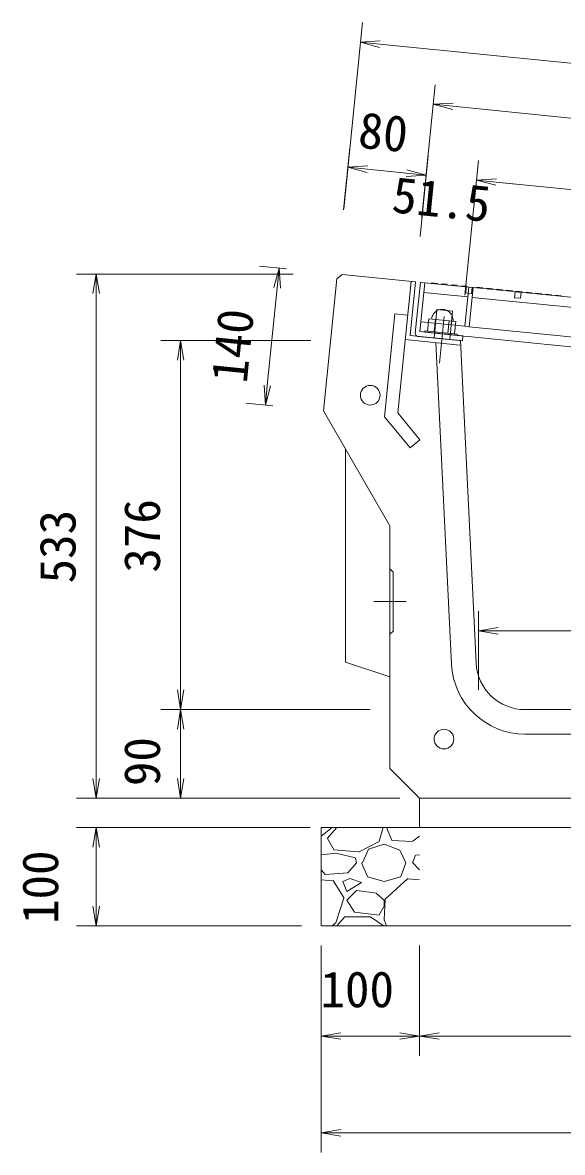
# Model space of a CAD drawing. Units: millimetres, scale not verified. Extents: x 0 to 84100, y 0 to 59400.
# Drawn here: x 58063 to 60809, y 46701 to 52451 of the extents above; entities that cross this region are included whole.
import ezdxf
from ezdxf.enums import TextEntityAlignment as Align

# ---------------------------------------------------------------- set-up
doc = ezdxf.new("R2010")
doc.units = ezdxf.units.MM
doc.header["$LTSCALE"] = 100
for name, color, linetype, lineweight in [('D-STR-DIM（寸法）', 7, 'Continuous', 18), ('D-STR-STR1（構造物）', 7, 'Continuous', 18), ('D-STR-STRn（構造物）', 7, 'Continuous', 18), ('D-STR（構造物外形線）', 1, 'Continuous', 18)]:
    doc.layers.add(name, color=color, linetype=linetype, lineweight=lineweight)
doc.styles.add('ＭＳ ゴシック', font='')
doc.styles.get('ＭＳ ゴシック').set_extended_font_data('MS Gothic')

msp = doc.modelspace()

# ---------------------------------------------------------------- linework, layer by layer
at = {"layer": 'D-STR-DIM（寸法）'}
for p, q in [((59696.6, 51502.7), (59791.4, 52450.7)), ((59781.4, 52351.2), (59882.6, 52357.8)), ((59879.3, 52324.7), (59781.4, 52351.2)), ((59781.4, 52351.2), (59880.9, 52341.2)), ((59880.9, 52341.2), (62517.8, 52077.6)), ((60094.6, 51462.9), (60161.7, 52134.3)), ((60151.8, 52034.8), (60252.9, 52041.5)), ((60249.6, 52008.3), (60151.8, 52034.8)), ((60151.8, 52034.8), (60251.3, 52024.9)), ((60251.3, 52024.9), (62092.1, 51840.8)), ((59696.1, 51497.7), (59727.7, 51814.1)), ((60084.6, 51362.6), (60125.7, 51774.3)), ((60094.1, 51457.9), (60125.7, 51774.3)), ((60313.4, 51063.4), (60381.9, 51748.6)), ((60343.6, 51365.1), (60381.9, 51748.6)), ((59717.8, 51714.6), (59818.9, 51721.2)), ((59815.6, 51688), (59717.8, 51714.6)), ((59717.8, 51714.6), (59817.3, 51704.6)), ((59817.3, 51704.6), (60016.3, 51684.7)), ((60016.3, 51684.7), (59916.8, 51694.7)), ((60017.9, 51701.3), (60115.8, 51674.8)), ((60017.9, 51701.3), (60115.8, 51674.8)), ((60115.8, 51674.8), (60014.6, 51668.1)), ((60115.8, 51674.8), (60014.6, 51668.1)), ((60115.8, 51674.8), (60016.3, 51684.7)), ((60115.8, 51674.8), (60016.3, 51684.7)), ((60372, 51649.1), (60473.2, 51655.8)), ((60372, 51649.1), (60473.2, 51655.8)), ((60469.8, 51622.6), (60372, 51649.1)), ((60372, 51649.1), (60471.5, 51639.2)), ((60469.8, 51622.6), (60372, 51649.1)), ((60372, 51649.1), (60471.5, 51639.2)), ((60471.5, 51639.2), (60571, 51629.2)), ((60471.5, 51639.2), (61799.9, 51506.3)), ((59406, 51196.9), (59268.1, 51210.7)), ((59341.1, 51102.9), (59367.7, 51200.7)), ((59367.7, 51200.7), (59357.7, 51101.2)), ((59367.7, 51200.7), (59374.3, 51099.6)), ((59438.7, 51171.2), (58337.8, 51171.2)), ((58421.2, 51071.2), (58437.8, 51171.2)), ((58437.8, 51171.2), (58454.5, 51071.2)), ((58437.8, 51171.2), (58437.8, 51071.2)), ((58437.8, 48604.4), (58437.8, 51071.2)), ((59308, 50603.7), (59357.7, 51101.2)), ((59529.5, 50832.1), (58767.1, 50832.1)), ((58850.4, 50732.1), (58867.1, 50832.1)), ((58867.1, 50832.1), (58883.7, 50732.1)), ((58867.1, 50832.1), (58867.1, 50732.1)), ((58867.1, 49054.4), (58867.1, 50732.1)), ((59298, 50504.2), (59291.4, 50605.4)), ((59298, 50504.2), (59308, 50603.7)), ((59324.5, 50602.1), (59298, 50504.2)), ((59336.4, 50500.4), (59198.5, 50514.2)), ((60381.4, 49054.4), (60381.4, 49455.6)), ((60381.4, 49355.6), (60481.4, 49372.3)), ((60481.4, 49339), (60381.4, 49355.6)), ((60381.4, 49355.6), (60481.4, 49355.6)), ((60481.4, 49355.6), (61631.4, 49355.6)), ((58867.1, 48954.4), (58850.4, 49054.4)), ((58883.7, 49054.4), (58867.1, 48954.4)), ((58867.1, 48954.4), (58867.1, 49054.4)), ((59831.4, 48954.4), (58767.1, 48954.4)), ((59831.4, 48954.4), (58767.1, 48954.4)), ((58850.4, 48854.4), (58867.1, 48954.4)), ((58867.1, 48954.4), (58883.7, 48854.4)), ((58867.1, 48954.4), (58867.1, 48854.4)), ((58867.1, 48854.4), (58867.1, 48604.4)), ((58437.8, 48604.4), (58437.8, 48704.4)), ((58437.8, 48504.4), (58421.2, 48604.4)), ((58437.8, 48504.4), (58421.2, 48604.4)), ((58454.5, 48604.4), (58437.8, 48504.4)), ((58437.8, 48504.4), (58437.8, 48604.4)), ((58454.5, 48604.4), (58437.8, 48504.4)), ((58437.8, 48504.4), (58437.8, 48604.4)), ((58867.1, 48504.4), (58850.4, 48604.4)), ((58883.7, 48604.4), (58867.1, 48504.4)), ((58867.1, 48504.4), (58867.1, 48604.4)), ((59981.4, 48504.4), (58337.8, 48504.4)), ((59789.9, 48504.4), (58337.8, 48504.4)), ((59981.4, 48504.4), (58767.1, 48504.4)), ((59481.4, 48354.4), (58337.8, 48354.4)), ((59526.4, 48354.4), (58337.8, 48354.4)), ((58421.2, 48254.4), (58437.8, 48354.4)), ((58421.2, 48254.4), (58437.8, 48354.4)), ((58437.8, 48354.4), (58454.5, 48254.4)), ((58437.8, 48354.4), (58437.8, 48254.4)), ((58437.8, 48354.4), (58454.5, 48254.4)), ((58437.8, 48354.4), (58437.8, 48254.4)), ((58437.8, 48254.4), (58437.8, 48154.4)), ((58437.8, 48254.4), (58437.8, 47954.4)), ((58437.8, 47854.4), (58421.2, 47954.4)), ((58454.5, 47954.4), (58437.8, 47854.4)), ((58437.8, 47854.4), (58437.8, 47954.4)), ((59481.4, 47854.4), (58337.8, 47854.4)), ((59581.4, 47754.4), (59581.4, 46700.9)), ((59581.4, 47754.4), (59581.4, 47193.2)), ((60081.4, 47754.4), (60081.4, 47193.2)), ((60081.4, 47754.4), (60081.4, 47193.2)), ((59581.4, 47293.2), (59681.4, 47309.9)), ((59681.4, 47276.6), (59581.4, 47293.2)), ((59581.4, 47293.2), (59681.4, 47293.2)), ((59981.4, 47293.2), (59681.4, 47293.2)), ((59981.4, 47309.9), (60081.4, 47293.2)), ((60081.4, 47293.2), (59981.4, 47276.6)), ((60081.4, 47293.2), (59981.4, 47293.2)), ((60081.4, 47293.2), (60181.4, 47309.9)), ((60181.4, 47276.6), (60081.4, 47293.2)), ((60081.4, 47293.2), (60181.4, 47293.2)), ((61931.4, 47293.2), (60181.4, 47293.2)), ((59581.4, 46800.9), (59681.4, 46817.5)), ((59681.4, 46784.2), (59581.4, 46800.9)), ((59581.4, 46800.9), (59681.4, 46800.9)), ((62431.4, 46800.9), (59681.4, 46800.9))]:
    msp.add_line(p, q, dxfattribs=at)
at = {"layer": 'D-STR-STR1（構造物）'}
for p, q in [((60086.3, 51128.9), (60060.4, 50870.2)), ((60083.8, 50877.9), (60108.6, 51126.6)), ((60108.6, 51126.6), (60086.3, 51128.9)), ((60108.6, 51126.6), (60332.5, 51104.3)), ((60143.8, 51126.6), (60143.5, 51123.2)), ((60173.7, 51123.7), (60143.8, 51126.6)), ((60173.3, 51120.2), (60173.7, 51123.7)), ((60193.6, 51121.7), (60193.2, 51118.2)), ((60223.4, 51118.7), (60193.6, 51121.7)), ((60223.1, 51115.2), (60223.4, 51118.7)), ((60243.3, 51116.7), (60243, 51113.2)), ((60273.2, 51113.7), (60243.3, 51116.7)), ((60103.7, 51076.9), (60327.6, 51054.5)), ((60272.8, 51110.2), (60273.2, 51113.7)), ((60293.1, 51111.7), (60292.7, 51108.2)), ((60322.9, 51108.7), (60293.1, 51111.7)), ((60312.6, 50905.2), (60332.5, 51104.3)), ((60317.1, 51075.6), (60320.1, 51105.5)), ((60347, 51072.7), (60317.1, 51075.6)), ((60320.1, 51105.5), (60349.9, 51102.5)), ((60322.6, 51105.2), (60322.9, 51108.7)), ((60332.5, 51104.3), (60354.9, 51102)), ((60354.9, 51102), (60335, 50903)), ((60349.9, 51102.5), (60347, 51072.7)), ((60354.9, 51102), (61807.7, 50956.7)), ((60375.2, 51103.5), (60374.8, 51100)), ((60405, 51100.5), (60375.2, 51103.5)), ((60404.7, 51097), (60405, 51100.5)), ((60424.9, 51098.5), (60424.6, 51095)), ((60454.8, 51095.5), (60424.9, 51098.5)), ((60454.4, 51092.1), (60454.8, 51095.5)), ((60474.7, 51093.6), (60474.3, 51090.1)), ((60504.5, 51090.6), (60474.7, 51093.6)), ((60504.2, 51087.1), (60504.5, 51090.6)), ((60524.4, 51088.6), (60524.1, 51085.1)), ((60554.3, 51085.6), (60524.4, 51088.6)), ((60553.9, 51082.1), (60554.3, 51085.6)), ((60565.9, 51050.8), (60568.8, 51080.6)), ((60568.8, 51080.6), (60598.7, 51077.6)), ((60574.2, 51083.6), (60573.8, 51080.1)), ((60604, 51080.6), (60574.2, 51083.6)), ((60598.7, 51077.6), (60595.7, 51047.8)), ((60603.7, 51077.1), (60604, 51080.6)), ((60623.9, 51078.6), (60623.6, 51075.1)), ((60653.8, 51075.6), (60623.9, 51078.6)), ((60653.4, 51072.2), (60653.8, 51075.6)), ((60673.7, 51073.7), (60673.3, 51070.2)), ((60703.5, 51070.7), (60673.7, 51073.7)), ((60703.2, 51067.2), (60703.5, 51070.7)), ((60723.4, 51068.7), (60723.1, 51065.2)), ((60753.3, 51065.7), (60723.4, 51068.7)), ((60752.9, 51062.2), (60753.3, 51065.7)), ((60773.2, 51063.7), (60772.8, 51060.2)), ((60803, 51060.7), (60773.2, 51063.7)), ((60802.7, 51057.2), (60803, 51060.7)), ((60349.9, 51052.3), (61802.7, 50907)), ((60595.7, 51047.8), (60565.9, 51050.8)), ((60207.2, 50955.8), (60183.4, 50718.2)), ((60088.7, 50927.6), (60312.6, 50905.2)), ((60128.7, 50943.2), (60122.5, 50881)), ((60266.6, 50929.4), (60128.7, 50943.2)), ((60157, 50877.6), (60163.2, 50939.7)), ((60225.9, 50870.7), (60232.1, 50932.9)), ((60260.4, 50867.2), (60266.6, 50929.4)), ((60335, 50903), (60312.6, 50905.2)), ((60335, 50903), (61787.8, 50757.7)), ((60073.8, 50853.8), (60300.2, 50831.1)), ((60302.7, 50856), (60083.8, 50877.9)), ((60083.8, 50877.9), (60307.7, 50855.5)), ((60109.3, 50882.3), (60108.6, 50874.9)), ((60108.6, 50874.9), (60190.7, 50866.6)), ((60273.5, 50865.9), (60109.3, 50882.3)), ((60122.5, 50881), (60260.4, 50867.2)), ((60190.7, 50866.6), (60272.8, 50858.4)), ((60272.8, 50858.4), (60273.5, 50865.9)), ((60300.2, 50831.1), (60302.7, 50856)), ((60330, 50853.3), (60307.7, 50855.5)), ((60330, 50853.3), (61782.8, 50708)), ((59931.4, 49670.4), (59947.4, 49654.4)), ((59931.4, 49670.4), (59947.4, 49654.4)), ((59931.4, 49670.4), (59947.4, 49654.4)), ((59947.4, 49654.4), (59947.4, 49354.4)), ((59947.4, 49654.4), (59947.4, 49354.4)), ((59850.3, 49504.4), (60013.5, 49504.4)), ((59947.4, 49354.4), (59931.4, 49338.4)), ((59947.4, 49354.4), (59931.4, 49338.4)), ((59947.4, 49354.4), (59931.4, 49338.4))]:
    msp.add_line(p, q, dxfattribs=at)
for centre, radius, start, end in [((60197.7, 50936.3), 55, 354.28941, 174.28941), ((60075.3, 50868.7), 15, 174.28941, 264.28941)]:
    msp.add_arc(centre, radius, start, end, dxfattribs=at)
at = {"layer": 'D-STR-STRn（構造物）'}
for p, q in [((60081.4, 48504.4), (60081.4, 48354.4)), ((60081.4, 48354.4), (59581.4, 48354.4)), ((59581.4, 48354.4), (59581.4, 47854.4)), ((59581.4, 48310.9), (59637.7, 48354.4)), ((59612.3, 48299.2), (59662, 48354.4)), ((59648.3, 48238.9), (59613.3, 48298.9)), ((59897.5, 48354.1), (59877.5, 48284.1)), ((59914.5, 48354.4), (59941.5, 48290.3)), ((60047.3, 48284.5), (60081.4, 48310.9)), ((62381.4, 48354.4), (60081.4, 48354.4)), ((59877.5, 48283.8), (59772.5, 48228.8)), ((59792.2, 48174.1), (59822.2, 48244.1)), ((59822.3, 48244.1), (59902.3, 48269.1)), ((59902.1, 48269.1), (59982.1, 48239.1)), ((59942, 48288.9), (60047, 48283.9)), ((59657.7, 48223.6), (59581.4, 48215.5)), ((59772, 48230.2), (59647, 48240.2)), ((59757.1, 48199.4), (59657.1, 48224.4)), ((59762.3, 48173.8), (59757.3, 48198.8)), ((59982.4, 48239), (60012.4, 48174)), ((60047.2, 48174.3), (60062.2, 48214.3)), ((60081.4, 48215.5), (60062.7, 48213.6)), ((59602.1, 48115.8), (59581.4, 48138.4)), ((59762.3, 48174.2), (59717.3, 48124.2)), ((59786.8, 48174.3), (59816.8, 48104.3)), ((59987.1, 48104.4), (60012.1, 48174.4)), ((60081.4, 48138.4), (60047.1, 48175.8)), ((59642.4, 48083.6), (59581.4, 48088.7)), ((59716.9, 48124.4), (59601.9, 48114.4)), ((59698.4, 47994.4), (59643.4, 48084.4)), ((59692.1, 48079.1), (59712.1, 48029.1)), ((59727.2, 48094), (59692.2, 48079)), ((59712.1, 48029.3), (59787.1, 48074.3)), ((59787.4, 48074.2), (59727.4, 48094.2)), ((59816.9, 48103.8), (59901.9, 48078.8)), ((59902.6, 48078.8), (59987.6, 48103.8)), ((60022.4, 48094.1), (59907.4, 47989.1)), ((60081.4, 48088.7), (60022.4, 48093.6)), ((59762.3, 48034.1), (59712.3, 47984.1)), ((59862.9, 48019.4), (59762.9, 48034.4)), ((59903.3, 47983.1), (59863.3, 48018.1)), ((59657.3, 47869), (59697.3, 47994)), ((59712.1, 47984.3), (59752.1, 47924.3)), ((59877.4, 47909.2), (59902.4, 47954.2)), ((59907.1, 47989.4), (59902.1, 47884.4)), ((59902.3, 47954.2), (59902.3, 47984.2)), ((59662, 47854.4), (59702.3, 47899.2)), ((59702.3, 47899.2), (59832.3, 47899.2)), ((59752.4, 47923.9), (59877.4, 47908.9)), ((59832.1, 47900.3), (59897.1, 47855.3)), ((59581.4, 47854.4), (62531.4, 47854.4)), ((59637.7, 47854.4), (59657.3, 47869.5)), ((59901.5, 47885.3), (59914.5, 47854.4))]:
    msp.add_line(p, q, dxfattribs=at)
at = {"layer": 'D-STR（構造物外形線）'}
for p, q in [((59593.8, 50474.6), (59660.9, 51146.3)), ((59688.3, 51168.7), (59660.9, 51146.3)), ((60061.4, 51131.4), (59688.3, 51168.7)), ((59972.1, 50464.4), (60039, 51133.6)), ((60034.1, 50857.7), (60061.4, 51131.4)), ((60034.1, 50857.7), (60061.4, 51131.4)), ((59904.8, 50444.1), (59957.2, 50968.4)), ((60021.9, 50962), (59957.2, 50968.4)), ((60170.4, 50989.8), (60156, 50845.5)), ((60170.4, 50989.8), (60250, 50981.9)), ((60250, 50981.9), (60235.6, 50837.6)), ((60288, 50809.7), (60009.4, 50837.6)), ((60290.3, 50832.1), (60034.1, 50857.7)), ((60369.9, 49192.2), (60290.3, 50832.1)), ((60245, 49186.2), (60165.6, 50822)), ((59931.4, 49889.8), (59593.8, 50474.6)), ((59904.8, 50444.1), (60033.8, 50286.5)), ((59972.1, 50464.4), (60084.1, 50327.6)), ((60084.1, 50327.6), (60033.8, 50286.5)), ((59706.4, 50279.5), (59706.4, 49196.2)), ((59931.4, 49889.8), (59931.4, 48654.4)), ((59706.4, 49196.2), (59931.4, 49121.2)), ((61056.4, 48954.4), (60619.6, 48954.4)), ((61056.4, 48829.4), (60619.2, 48829.4)), ((59931.4, 48654.4), (60081.4, 48504.4)), ((61056.4, 48504.4), (60081.4, 48504.4))]:
    msp.add_line(p, q, dxfattribs=at)
for centre in [(59831.4, 50554.4), (60206.4, 48804.4)]:
    msp.add_circle(centre, 50, dxfattribs=at)
for radius in [375, 250]:
    msp.add_arc((60619.6, 49204.4), radius, 182.77855, 270, dxfattribs=at)

# ---------------------------------------------------------------- texts
at = {"layer": 'D-STR-DIM（寸法）', "style": 'ＭＳ ゴシック'}
for s, rotation, p in [('80', 354.289, (59759.5, 51760.6)), ('51.5', 354.289, (59931.1, 51431)), ('140', 84.289, (59257.9, 50605.5)), ('376', 90, (58817.1, 49651.5)), ('533', 90, (58387.8, 49596.6)), ('90', 90, (58817.1, 48565)), ('100', 90, (58299.4, 47863.5))]:
    msp.add_text(s, height=183.3, rotation=rotation, dxfattribs=at).set_placement(p, align=Align.BOTTOM_LEFT)
msp.add_text('100', height=183.3, dxfattribs=at).set_placement((59578.2, 47384.6), align=Align.BOTTOM_LEFT)

doc.saveas('drawing.dxf')
